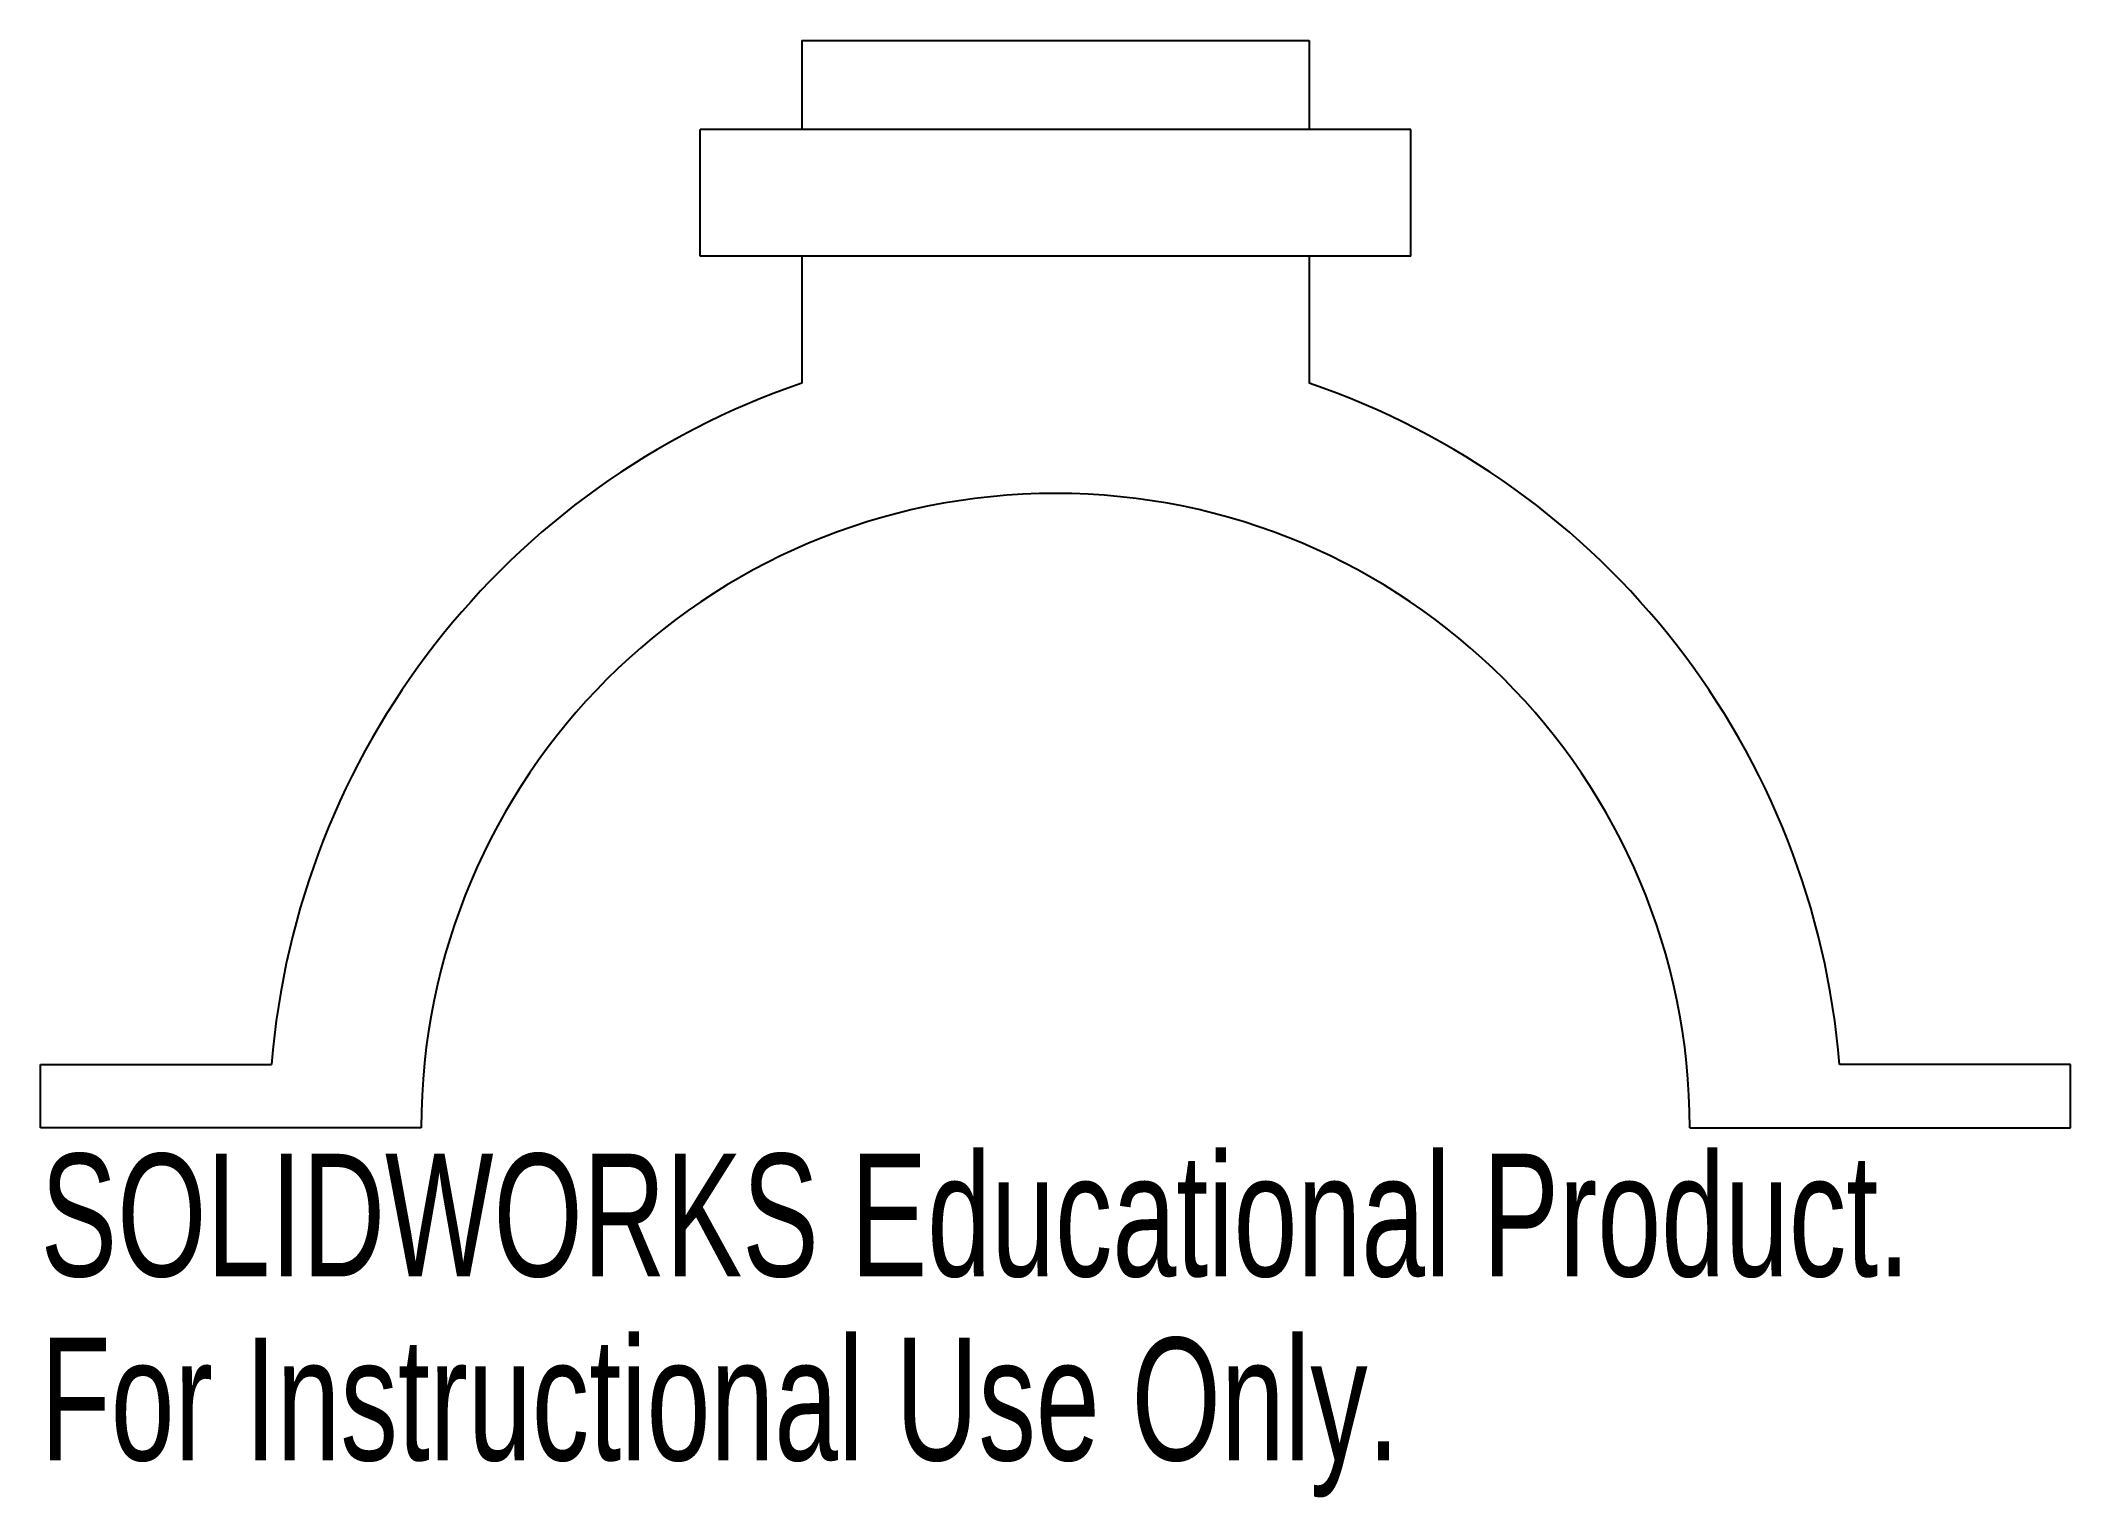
# Model space of a CAD drawing. Header units: millimetres. Extents: x -40 to 40, y -14.6 to 42.8.
import ezdxf

# ---------------------------------------------------------------- set-up
doc = ezdxf.new("R2010")
doc.units = ezdxf.units.MM
doc.styles.add('SLDTEXTSTYLE0', font='TXT', dxfattribs={"width": 0.7})

msp = doc.modelspace()

# ---------------------------------------------------------------- linework, layer by layer
at = {"color": 7, "linetype": 'Continuous', "lineweight": 25}
for p, q in [((-10, 42.843), (-10, 39.343)), ((-10, 42.843), (10, 42.843)), ((10, 42.843), (10, 39.343)), ((-14, 34.343), (-14, 39.343)), ((14, 39.343), (-14, 39.343)), ((14, 34.343), (14, 39.343)), ((14, 34.343), (-14, 34.343)), ((-10, 34.343), (-10, 29.343)), ((10, 34.343), (10, 29.343)), ((-40, 0), (-40, 2.5)), ((-40, 2.5), (-30.899, 2.5)), ((40, 2.5), (30.899, 2.5)), ((40, 0), (40, 2.5)), ((-25, 0), (-40, 0)), ((25, 0), (40, 0))]:
    msp.add_line(p, q, dxfattribs=at)
for radius, start, end in [(31, 108.81906, 175.37435), (31, 4.62565, 71.18094), (25, 0, 180)]:
    msp.add_arc((0, 0), radius, start, end, dxfattribs=at)

# ---------------------------------------------------------------- texts
at = {"color": 7, "linetype": 'Continuous', "char_height": 4.83362, "attachment_point": 1, "style": 'SLDTEXTSTYLE0'}
for s, insert in [('SOLIDWORKS Educational Product.', (-40, -1.02)), ('For Instructional Use Only.', (-40, -8.27))]:
    msp.add_mtext(s, dxfattribs=dict(at, insert=insert))

doc.saveas('drawing.dxf')
